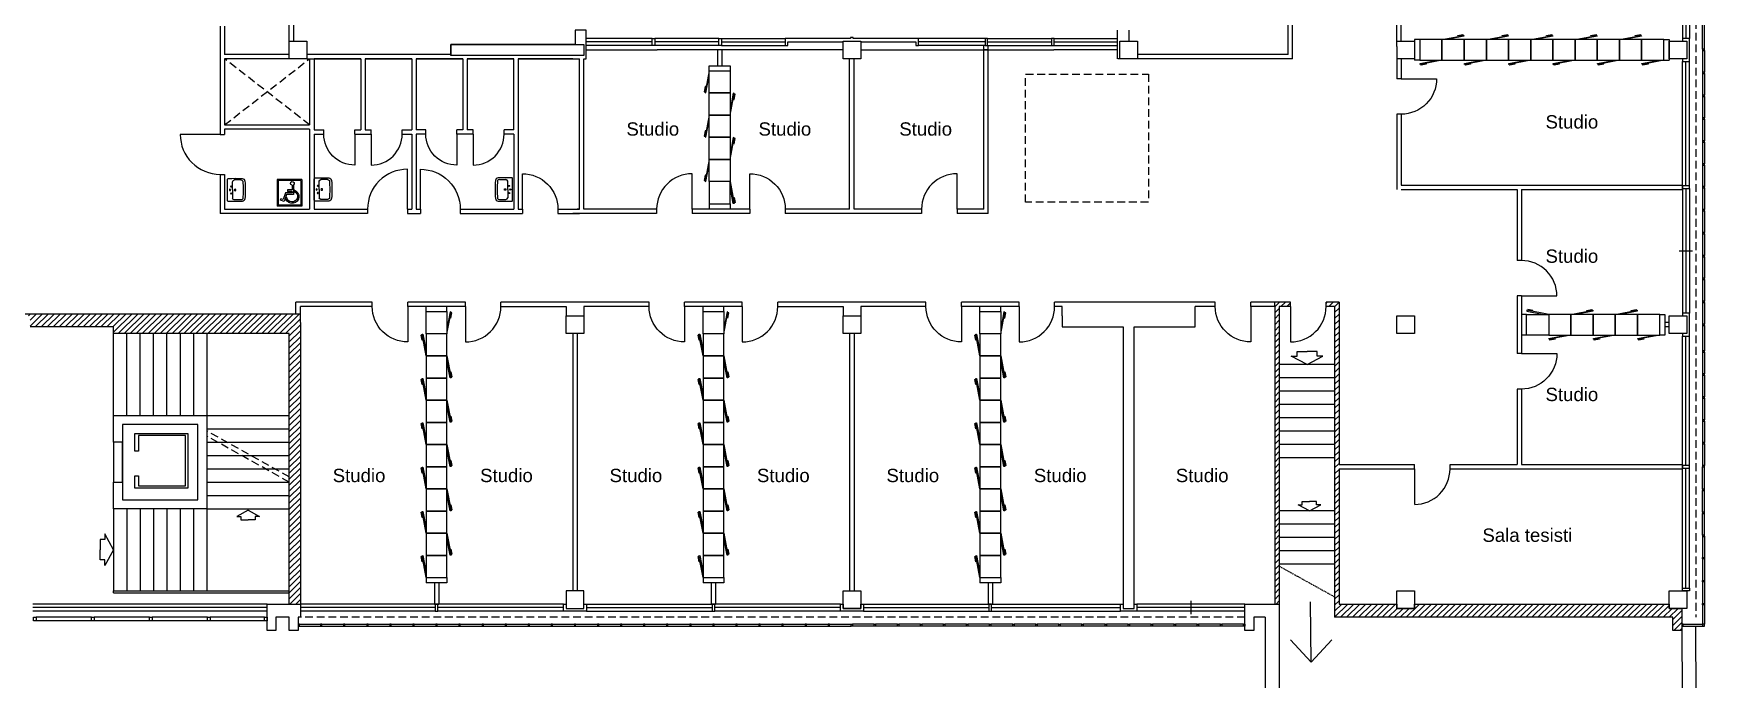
# Model space of a CAD drawing. Header units: millimetres. Extents: x 1523 to 2870, y 1212 to 1902.
# Drawn here: x 2466.7 to 2843.3, y 1501.1 to 1646.8 of the extents above; entities that cross this region are included whole.
import ezdxf

# ---------------------------------------------------------------- set-up
doc = ezdxf.new("R2010")
doc.units = ezdxf.units.MM
for name, pattern in [('CONTINUA', [0]), ('HIDDEN', [0.375, 0.25, -0.125]), ('TRATTEGGIATA2', [0.375, 0.25, -0.125])]:
    doc.linetypes.add(name, pattern=pattern)
for name, color, linetype in [('arredi', 143, 'Continuous'), ('PROIEZIONI', 4, 'CONTINUA'), ('RETINI', 8, 'Continuous'), ('SEZIONI', 7, 'Continuous'), ('TESTO', 7, 'Continuous')]:
    doc.layers.add(name, color=color, linetype=linetype)
doc.styles.add('Arial', font='Arial.ttf')
pattern_1 = [(45, (-291938.13885, 424269.952), (-0.673519209, 0.673519209), [])]

# ---------------------------------------------------------------- blocks, each defined once
blk = doc.blocks.new('MODULOPARETEATTREZZATA')
at = {"linetype": 'Continuous'}
for p, q in [((47, 0), (0, 0)), ((0, 0), (0, -50)), ((47, 0), (56.2, -49.1)), ((47, -50), (47, 0)), ((54.3, -49.5), (47, -10.8)), ((54.9, -35.7), (55.9, -35.5)), ((57.1, -47.5), (54.9, -35.7)), ((55.9, -35.5), (58.1, -47.3)), ((0, -50), (47, -50)), ((56.2, -49.1), (54.3, -49.5)), ((58.1, -47.3), (57.1, -47.5))]:
    blk.add_line(p, q, dxfattribs=at)
blk = doc.blocks.new('ED001', base_point=(1.838, 7.784))
blk.add_line((1.838, 7.784), (1.838, 8.781))
blk.add_arc((1.836, 7.784), 0.998, 89.8816, 180)
blk = doc.blocks.new('SANI202R')
for p, q in [((0.158, 0), (0.158, 0.232)), ((0.158, 0), (0.158, -0.232)), ((0.393, 0.282), (0.208, 0.282)), ((0.393, -0.282), (0.208, -0.282))]:
    blk.add_line(p, q)
blk.add_lwpolyline([(0.02, 0.305), (0.02, 0), (0.02, -0.305, 0.270322), (0.036, -0.325, 0.012971), (0.431, -0.325, 0.351801), (0.504, -0.25, 0.023121), (0.515, 0, 0.023121), (0.504, 0.25, 0.351801), (0.431, 0.325, 0.012971), (0.036, 0.325, 0.270322)], format="xyb", close=True)
for centre, radius in [((0.086, 0), 0.0175), ((0.117, 0.1), 0.015), ((0.23, 0), 0.023), ((0.117, -0.1), 0.015)]:
    blk.add_circle(centre, radius)
for centre, radius, start, end in [((0.208, 0.232), 0.05, 90, 180), ((0.398, 0.233), 0.0491, 20.305, 95.8759), ((-2.256, 0.008), 2.711, 359.8359, 5.134), ((-2.256, -0.008), 2.711, 354.866, 0.1641), ((0.208, -0.232), 0.05, 180, 270), ((0.398, -0.233), 0.0491, 264.1241, 339.695)]:
    blk.add_arc(centre, radius, start, end)
blk = doc.blocks.new('HANDICAP')
for p, q in [((0, 13), (1, 13)), ((0, 13), (0, 11.917)), ((0.042, 12.958), (0.958, 12.958)), ((0.042, 12.958), (0.042, 11.958)), ((0.958, 12.958), (0.958, 11.958)), ((1, 13), (1, 11.917)), ((0.308, 12.571), (0.308, 12.513)), ((0.342, 12.778), (0.342, 12.392)), ((0.342, 12.392), (0.617, 12.392)), ((0.4, 12.764), (0.4, 12.571)), ((0.4, 12.571), (0.587, 12.571)), ((0.4, 12.513), (0.4, 12.45)), ((0.4, 12.513), (0.587, 12.513)), ((0.4, 12.45), (0.658, 12.45)), ((0.587, 12.571), (0.587, 12.513)), ((0.617, 12.392), (0.717, 12.108)), ((0.618, 12.288), (0.649, 12.199)), ((0.658, 12.45), (0.752, 12.185)), ((0.717, 12.108), (0.867, 12.167)), ((0.752, 12.185), (0.846, 12.221)), ((0.867, 12.167), (0.846, 12.221)), ((0, 11.917), (1, 11.917)), ((0.042, 11.958), (0.958, 11.958))]:
    blk.add_line(p, q)
for centre, radius, start, end in [((0.387, 12.837), 0.075, 280.10763, 232.96663), ((0.398, 12.311), 0.275, 109.08833, 335.8906), ((0.398, 12.311), 0.221, 114.03152, 353.9362)]:
    blk.add_arc(centre, radius, start, end)

msp = doc.modelspace()

# ---------------------------------------------------------------- hatches: boundary and pattern name
at = {"layer": 'RETINI', "true_color": 0x9e004f}
h = msp.add_hatch(dxfattribs=at)
h.set_pattern_fill('ANSI31', color=234, scale=0.3)
h.set_pattern_definition(pattern_1)
h.paths.add_polyline_path([(2749.98, 1586.21), (2746.42, 1586.21), (2746.42, 1585.21), (2746.42, 1518.11), (2747.42, 1518.11), (2747.42, 1585.21), (2749.98, 1585.21)])
h.paths.add_polyline_path([(2760.92, 1586.21), (2757.98, 1586.21), (2757.98, 1585.21), (2759.92, 1585.21), (2759.92, 1515.11), (2836.17, 1515.11), (2836.17, 1512.11), (2838.17, 1512.11), (2838.17, 1517.11), (2835.29, 1517.11), (2835.29, 1518.11), (2777.92, 1518.11), (2777.92, 1517.11), (2773.92, 1517.11), (2773.92, 1518.11), (2760.92, 1518.11), (2760.92, 1548.58), (2761, 1548.57), (2761, 1549.57), (2760.92, 1549.58)])
h = msp.add_hatch(dxfattribs=at)
h.set_pattern_fill('ANSI31', color=234, scale=0.3)
h.set_pattern_definition(pattern_1)
h.paths.add_polyline_path([(2526.82, 1581.61), (2526.82, 1583.61), (2525.82, 1583.61), (2453.32, 1583.61), (2453.32, 1580.61), (2453.92, 1580.61), (2453.92, 1571.11), (2461.92, 1571.11), (2461.92, 1580.61), (2461.92, 1583.11), (2465.92, 1583.11), (2465.92, 1580.61), (2484.74, 1580.61), (2484.74, 1579.11), (2524.32, 1579.11), (2524.32, 1518.11), (2526.82, 1518.11)])
h.paths.add_polyline_path([(2460.92, 1580.61), (2460.92, 1572.11), (2454.92, 1572.11), (2454.92, 1580.61)], flags=16)
h.paths.add_polyline_path([(2434.72, 1580.61), (2435.32, 1580.61), (2435.32, 1583.61), (2433.22, 1583.61), (2432.22, 1583.61), (2432.22, 1549.11), (2440.29, 1549.11), (2440.29, 1518.11), (2441.29, 1518.11), (2441.29, 1550.11), (2433.22, 1550.11), (2433.22, 1571.11), (2434.72, 1571.11)])

# ---------------------------------------------------------------- linework, layer by layer
at = {"layer": 'arredi'}
for p, q in [((2779.11, 1645.47), (2777.92, 1645.47)), ((2834.11, 1645.47), (2835.29, 1645.47)), ((2779.11, 1640.77), (2777.92, 1640.77)), ((2834.11, 1640.77), (2835.29, 1640.77)), ((2555.17, 1584.07), (2555.17, 1585.21)), ((2559.87, 1584.07), (2559.87, 1585.21)), ((2617.57, 1584.07), (2617.57, 1585.21)), ((2622.27, 1584.07), (2622.27, 1585.21)), ((2679.97, 1584.07), (2679.97, 1585.21)), ((2684.67, 1584.07), (2684.67, 1585.21)), ((2555.17, 1524.07), (2555.17, 1522.92)), ((2559.87, 1522.92), (2555.17, 1522.92)), ((2559.87, 1524.07), (2559.87, 1522.92)), ((2617.57, 1524.07), (2617.57, 1522.92)), ((2622.27, 1522.92), (2617.57, 1522.92)), ((2622.27, 1524.07), (2622.27, 1522.92)), ((2679.97, 1524.07), (2679.97, 1522.92)), ((2684.67, 1522.92), (2679.97, 1522.92)), ((2684.67, 1524.07), (2684.67, 1522.92))]:
    msp.add_line(p, q, dxfattribs=at)
at = {"layer": 'PROIEZIONI', "color": 143, "linetype": 'HIDDEN', "ltscale": 7}
for p, q in [((2841.29, 1828.1), (2841.29, 1515.11)), ((2509.74, 1626.21), (2528.92, 1641.12)), ((2528.92, 1626.21), (2509.74, 1641.12)), ((2524.32, 1546.77), (2505.74, 1557.16)), ((2524.32, 1545.61), (2505.74, 1556)), ((2739.67, 1515.11), (2526.82, 1515.11))]:
    msp.add_line(p, q, dxfattribs=at)
at = {"layer": 'PROIEZIONI', "ltscale": 0.5}
for p, q in [((2838.29, 1674.87), (2838.29, 1645.72)), ((2839.09, 1674.87), (2839.09, 1645.72)), ((2839.89, 1674.87), (2839.89, 1645.72)), ((2842.82, 1643.27), (2842.82, 1649.18)), ((2843.26, 1643.27), (2843.26, 1649.18)), ((2842.82, 1642.97), (2842.82, 1638.1)), ((2843.26, 1642.97), (2843.26, 1638.1)), ((2618.97, 1638.4), (2618.97, 1639.55)), ((2618.97, 1639.55), (2623.67, 1639.55)), ((2623.67, 1639.55), (2623.67, 1638.4)), ((2838.29, 1612.42), (2838.29, 1640.52)), ((2839.09, 1612.42), (2839.09, 1640.52)), ((2839.89, 1612.42), (2839.89, 1640.52)), ((2842.82, 1637.8), (2842.82, 1632.94)), ((2843.26, 1637.8), (2843.26, 1632.94)), ((2842.82, 1632.64), (2842.82, 1627.77)), ((2843.26, 1632.64), (2843.26, 1627.77)), ((2842.82, 1627.47), (2842.82, 1622.6)), ((2843.26, 1627.47), (2843.26, 1622.6)), ((2842.82, 1622.3), (2842.82, 1617.43)), ((2843.26, 1622.3), (2843.26, 1617.43)), ((2842.82, 1617.13), (2842.82, 1612.27)), ((2843.26, 1617.13), (2843.26, 1612.27)), ((2842.82, 1611.97), (2842.82, 1607.1)), ((2843.26, 1611.97), (2843.26, 1607.1)), ((2838.29, 1611.82), (2838.29, 1583.71)), ((2839.09, 1611.82), (2839.09, 1583.71)), ((2839.89, 1611.82), (2839.89, 1583.71)), ((2842.82, 1606.8), (2842.82, 1601.93)), ((2843.26, 1606.8), (2843.26, 1601.93)), ((2842.82, 1601.63), (2842.82, 1596.77)), ((2843.26, 1601.63), (2843.26, 1596.77)), ((2837.59, 1597.77), (2840.59, 1597.77)), ((2842.82, 1596.47), (2842.82, 1591.6)), ((2843.26, 1596.47), (2843.26, 1591.6)), ((2842.82, 1591.3), (2842.82, 1586.43)), ((2843.26, 1591.3), (2843.26, 1586.43)), ((2842.82, 1586.13), (2842.82, 1581.26)), ((2843.26, 1586.13), (2843.26, 1581.26)), ((2833.17, 1583.46), (2834.32, 1583.46)), ((2834.32, 1583.46), (2834.32, 1578.76)), ((2484.74, 1560.61), (2484.74, 1579.11)), ((2487.74, 1560.61), (2487.74, 1579.11)), ((2490.74, 1560.61), (2490.74, 1579.11)), ((2493.74, 1560.61), (2493.74, 1579.11)), ((2496.74, 1560.61), (2496.74, 1579.11)), ((2499.74, 1579.11), (2499.74, 1560.61)), ((2502.74, 1579.11), (2502.74, 1560.61)), ((2505.74, 1579.11), (2505.74, 1560.61)), ((2834.32, 1578.76), (2833.17, 1578.76)), ((2838.29, 1549.37), (2838.29, 1578.51)), ((2839.09, 1549.37), (2839.09, 1578.51)), ((2839.89, 1549.37), (2839.89, 1578.51)), ((2842.82, 1580.96), (2842.85, 1575.2)), ((2843.26, 1580.96), (2843.29, 1575.2)), ((2751.46, 1574.06), (2751.46, 1575.08)), ((2751.46, 1575.08), (2753.72, 1575.08)), ((2755.98, 1575.08), (2753.72, 1575.08)), ((2755.98, 1574.06), (2755.98, 1575.08)), ((2842.85, 1574.9), (2842.85, 1570.04)), ((2843.29, 1574.9), (2843.29, 1570.04)), ((2759.92, 1572.11), (2747.42, 1572.11)), ((2753.72, 1572.11), (2750.15, 1574.06)), ((2750.15, 1574.06), (2751.46, 1574.06)), ((2753.72, 1572.11), (2757.29, 1574.06)), ((2757.29, 1574.06), (2755.98, 1574.06)), ((2759.92, 1569.11), (2747.42, 1569.11)), ((2842.85, 1569.74), (2842.85, 1564.87)), ((2843.29, 1569.74), (2843.29, 1564.87)), ((2759.92, 1566.11), (2747.42, 1566.11)), ((2759.92, 1563.11), (2747.42, 1563.11)), ((2842.85, 1564.57), (2842.85, 1559.7)), ((2843.29, 1564.57), (2843.29, 1559.7)), ((2505.74, 1560.61), (2524.32, 1560.61)), ((2759.92, 1560.11), (2747.42, 1560.11)), ((2842.85, 1559.4), (2842.85, 1554.54)), ((2843.29, 1559.4), (2843.29, 1554.54)), ((2505.74, 1557.61), (2524.32, 1557.61)), ((2759.92, 1557.11), (2747.42, 1557.11)), ((2484.74, 1554.61), (2484.74, 1545.61)), ((2484.74, 1554.61), (2484.74, 1545.61)), ((2484.74, 1554.61), (2484.74, 1545.61)), ((2486.74, 1554.61), (2486.74, 1545.61)), ((2486.74, 1545.61), (2486.74, 1554.61)), ((2486.74, 1545.61), (2486.74, 1554.61)), ((2505.74, 1554.61), (2524.32, 1554.61)), ((2759.92, 1554.11), (2747.42, 1554.11)), ((2842.85, 1554.24), (2842.85, 1549.37)), ((2843.29, 1554.24), (2843.29, 1549.37)), ((2505.74, 1551.61), (2524.32, 1551.61)), ((2505.74, 1548.61), (2524.32, 1548.61)), ((2759.92, 1551.11), (2747.42, 1551.11)), ((2838.29, 1521.71), (2838.29, 1548.77)), ((2839.09, 1521.71), (2839.09, 1548.77)), ((2839.89, 1521.71), (2839.89, 1548.77)), ((2842.85, 1544.02), (2842.85, 1549.07)), ((2843.29, 1544.02), (2843.29, 1549.07)), ((2505.74, 1545.61), (2524.32, 1545.61)), ((2505.74, 1542.61), (2524.32, 1542.61)), ((2754.22, 1539.11), (2751.67, 1540.51)), ((2751.67, 1540.51), (2752.61, 1540.51)), ((2752.61, 1541.23), (2754.22, 1541.23)), ((2752.61, 1540.51), (2752.61, 1541.23)), ((2755.84, 1541.23), (2754.22, 1541.23)), ((2754.22, 1539.11), (2756.77, 1540.51)), ((2755.84, 1540.51), (2755.84, 1541.23)), ((2756.77, 1540.51), (2755.84, 1540.51)), ((2842.85, 1538.82), (2842.85, 1543.72)), ((2843.29, 1538.82), (2843.29, 1543.72)), ((2484.74, 1539.61), (2484.74, 1521.11)), ((2487.74, 1539.61), (2487.74, 1521.11)), ((2490.74, 1539.61), (2490.74, 1521.11)), ((2493.74, 1539.61), (2493.74, 1521.11)), ((2496.74, 1539.61), (2496.74, 1521.11)), ((2499.74, 1539.61), (2499.74, 1521.11)), ((2502.74, 1539.61), (2502.74, 1521.11)), ((2505.74, 1539.61), (2505.74, 1521.11)), ((2505.74, 1539.61), (2524.32, 1539.61)), ((2515.03, 1539.26), (2512.48, 1537.87)), ((2512.48, 1537.87), (2513.42, 1537.87)), ((2513.42, 1537.87), (2513.42, 1537.14)), ((2513.42, 1537.14), (2515.03, 1537.14)), ((2515.03, 1539.26), (2517.58, 1537.87)), ((2516.65, 1537.14), (2515.03, 1537.14)), ((2516.65, 1537.87), (2516.65, 1537.14)), ((2517.58, 1537.87), (2516.65, 1537.87)), ((2759.92, 1539.11), (2747.42, 1539.11)), ((2842.85, 1533.62), (2842.85, 1538.52)), ((2843.29, 1533.62), (2843.29, 1538.52)), ((2482.74, 1533.94), (2482.74, 1532.63)), ((2484.68, 1530.37), (2482.74, 1533.94)), ((2759.92, 1536.11), (2747.42, 1536.11)), ((2759.92, 1533.11), (2747.42, 1533.11)), ((2842.85, 1533.43), (2842.85, 1528.56)), ((2843.29, 1533.43), (2843.29, 1528.56)), ((2482.74, 1532.63), (2481.72, 1532.63)), ((2481.72, 1532.63), (2481.72, 1530.37)), ((2481.72, 1528.1), (2481.72, 1530.37)), ((2484.68, 1530.37), (2482.74, 1526.8)), ((2759.92, 1530.11), (2747.42, 1530.11)), ((2482.74, 1528.1), (2481.72, 1528.1)), ((2482.74, 1526.8), (2482.74, 1528.1)), ((2759.92, 1527.11), (2747.42, 1527.11)), ((2842.85, 1528.33), (2842.85, 1523.43)), ((2843.29, 1528.33), (2843.29, 1523.43)), ((2842.85, 1523.13), (2842.85, 1518.23)), ((2843.29, 1523.13), (2843.29, 1518.23)), ((2519.32, 1518.11), (2466.52, 1518.11)), ((2557.22, 1518.11), (2526.82, 1518.11)), ((2586.12, 1518.11), (2557.82, 1518.11)), ((2591.32, 1518.11), (2619.62, 1518.11)), ((2648.52, 1518.11), (2620.22, 1518.11)), ((2653.72, 1518.11), (2682.02, 1518.11)), ((2682.62, 1518.11), (2711.67, 1518.11)), ((2739.67, 1518.11), (2715.37, 1518.11)), ((2727.52, 1518.81), (2727.52, 1515.81)), ((2842.85, 1517.93), (2842.85, 1513.55)), ((2843.29, 1517.93), (2843.29, 1513.55)), ((2519.32, 1517.31), (2466.52, 1517.31)), ((2519.32, 1516.51), (2466.52, 1516.51)), ((2479.76, 1515.11), (2467.27, 1515.11)), ((2479.76, 1514.31), (2467.27, 1514.31)), ((2492.84, 1515.11), (2480.36, 1515.11)), ((2492.84, 1514.31), (2480.36, 1514.31)), ((2505.93, 1515.11), (2493.44, 1515.11)), ((2505.93, 1514.31), (2493.44, 1514.31)), ((2518.72, 1515.11), (2506.53, 1515.11)), ((2518.72, 1514.31), (2506.53, 1514.31)), ((2557.22, 1517.31), (2526.82, 1517.31)), ((2557.22, 1516.51), (2526.82, 1516.51)), ((2586.12, 1517.31), (2557.82, 1517.31)), ((2586.12, 1516.51), (2557.82, 1516.51)), ((2591.32, 1517.31), (2619.62, 1517.31)), ((2591.32, 1516.51), (2619.62, 1516.51)), ((2648.52, 1517.31), (2620.22, 1517.31)), ((2648.52, 1516.51), (2620.22, 1516.51)), ((2653.72, 1517.31), (2682.02, 1517.31)), ((2653.72, 1516.51), (2682.02, 1516.51)), ((2682.62, 1517.31), (2711.67, 1517.31)), ((2682.62, 1516.51), (2711.67, 1516.51)), ((2739.67, 1517.31), (2715.37, 1517.31)), ((2739.67, 1516.51), (2715.37, 1516.51)), ((2526.62, 1513.55), (2531.37, 1513.55)), ((2526.62, 1513.11), (2531.37, 1513.11)), ((2531.67, 1513.55), (2536.57, 1513.55)), ((2531.67, 1513.11), (2536.57, 1513.11)), ((2536.87, 1513.55), (2541.77, 1513.55)), ((2536.87, 1513.11), (2541.77, 1513.11)), ((2542.07, 1513.55), (2546.97, 1513.55)), ((2542.07, 1513.11), (2546.97, 1513.11)), ((2547.27, 1513.55), (2552.17, 1513.55)), ((2547.27, 1513.11), (2552.17, 1513.11)), ((2552.47, 1513.55), (2557.37, 1513.55)), ((2552.47, 1513.11), (2557.37, 1513.11)), ((2557.67, 1513.55), (2562.57, 1513.55)), ((2557.67, 1513.11), (2562.57, 1513.11)), ((2562.87, 1513.55), (2567.77, 1513.55)), ((2562.87, 1513.11), (2567.77, 1513.11)), ((2568.07, 1513.55), (2572.97, 1513.55)), ((2568.07, 1513.11), (2572.97, 1513.11)), ((2573.27, 1513.55), (2578.17, 1513.55)), ((2573.27, 1513.11), (2578.17, 1513.11)), ((2578.47, 1513.55), (2583.37, 1513.55)), ((2578.47, 1513.11), (2583.37, 1513.11)), ((2583.67, 1513.55), (2588.57, 1513.55)), ((2583.67, 1513.11), (2588.57, 1513.11)), ((2588.87, 1513.55), (2593.77, 1513.55)), ((2588.87, 1513.11), (2593.77, 1513.11)), ((2594.07, 1513.55), (2598.97, 1513.55)), ((2594.07, 1513.11), (2598.97, 1513.11)), ((2599.27, 1513.55), (2604.17, 1513.55)), ((2599.27, 1513.11), (2604.17, 1513.11)), ((2604.47, 1513.55), (2609.37, 1513.55)), ((2604.47, 1513.11), (2609.37, 1513.11)), ((2609.67, 1513.55), (2614.57, 1513.55)), ((2609.67, 1513.11), (2614.57, 1513.11)), ((2614.87, 1513.55), (2619.77, 1513.55)), ((2614.87, 1513.11), (2619.77, 1513.11)), ((2620.07, 1513.55), (2624.97, 1513.55)), ((2620.07, 1513.11), (2624.97, 1513.11)), ((2625.27, 1513.55), (2630.17, 1513.55)), ((2625.27, 1513.11), (2630.17, 1513.11)), ((2630.47, 1513.55), (2635.37, 1513.55)), ((2630.47, 1513.11), (2635.37, 1513.11)), ((2635.67, 1513.55), (2640.57, 1513.55)), ((2635.67, 1513.11), (2640.57, 1513.11)), ((2640.87, 1513.55), (2645.77, 1513.55)), ((2640.87, 1513.11), (2645.77, 1513.11)), ((2646.07, 1513.55), (2650.97, 1513.55)), ((2646.07, 1513.11), (2650.97, 1513.11)), ((2656.17, 1513.55), (2651.27, 1513.55)), ((2656.17, 1513.11), (2651.27, 1513.11)), ((2661.37, 1513.55), (2656.47, 1513.55)), ((2661.37, 1513.11), (2656.47, 1513.11)), ((2666.57, 1513.55), (2661.67, 1513.55)), ((2666.57, 1513.11), (2661.67, 1513.11)), ((2671.77, 1513.55), (2666.87, 1513.55)), ((2671.77, 1513.11), (2666.87, 1513.11)), ((2676.97, 1513.55), (2672.07, 1513.55)), ((2676.97, 1513.11), (2672.07, 1513.11)), ((2682.17, 1513.55), (2677.27, 1513.55)), ((2682.17, 1513.11), (2677.27, 1513.11)), ((2687.37, 1513.55), (2682.47, 1513.55)), ((2687.37, 1513.11), (2682.47, 1513.11)), ((2692.57, 1513.55), (2687.67, 1513.55)), ((2692.57, 1513.11), (2687.67, 1513.11)), ((2697.77, 1513.55), (2692.87, 1513.55)), ((2697.77, 1513.11), (2692.87, 1513.11)), ((2702.97, 1513.55), (2698.07, 1513.55)), ((2702.97, 1513.11), (2698.07, 1513.11)), ((2708.17, 1513.55), (2703.27, 1513.55)), ((2708.17, 1513.11), (2703.27, 1513.11)), ((2713.37, 1513.55), (2708.47, 1513.55)), ((2713.37, 1513.11), (2708.47, 1513.11)), ((2718.57, 1513.55), (2713.67, 1513.55)), ((2718.57, 1513.11), (2713.67, 1513.11)), ((2723.77, 1513.55), (2718.87, 1513.55)), ((2723.77, 1513.11), (2718.87, 1513.11)), ((2728.97, 1513.55), (2724.07, 1513.55)), ((2728.97, 1513.11), (2724.07, 1513.11)), ((2734.17, 1513.55), (2729.27, 1513.55)), ((2734.17, 1513.11), (2729.27, 1513.11)), ((2739.37, 1513.55), (2734.47, 1513.55)), ((2739.37, 1513.11), (2734.47, 1513.11)), ((2838.47, 1513.55), (2842.85, 1513.55)), ((2838.47, 1513.55), (2842.85, 1513.55)), ((2838.47, 1513.11), (2842.85, 1513.11)), ((2838.47, 1513.11), (2842.85, 1513.11))]:
    msp.add_line(p, q, dxfattribs=at)
at = {"layer": 'PROIEZIONI'}
for p, q in [((2606.13, 1645.72), (2591.22, 1645.72)), ((2606.13, 1644.92), (2591.22, 1644.92)), ((2606.13, 1644.12), (2591.22, 1644.12)), ((2591.22, 1643.12), (2607.23, 1643.12)), ((2621.13, 1645.72), (2606.73, 1645.72)), ((2621.13, 1644.92), (2606.73, 1644.92)), ((2621.13, 1644.12), (2606.73, 1644.12)), ((2649.12, 1643.12), (2607.23, 1643.12)), ((2621.73, 1645.72), (2636.12, 1645.72)), ((2621.73, 1644.92), (2636.12, 1644.92)), ((2621.73, 1644.12), (2636.12, 1644.12)), ((2653.12, 1643.12), (2696.62, 1643.12)), ((2681.12, 1645.72), (2666.12, 1645.72)), ((2681.12, 1644.92), (2666.12, 1644.92)), ((2681.12, 1644.12), (2666.12, 1644.12)), ((2681.72, 1645.72), (2696.12, 1645.72)), ((2681.72, 1644.92), (2696.12, 1644.92)), ((2681.72, 1644.12), (2696.12, 1644.12)), ((2710.92, 1643.12), (2696.62, 1643.12)), ((2696.72, 1645.72), (2710.92, 1645.72)), ((2696.72, 1644.92), (2710.92, 1644.92)), ((2696.72, 1644.12), (2710.92, 1644.12)), ((2777.92, 1645.47), (2777.92, 1640.77)), ((2835.29, 1645.47), (2835.29, 1640.77)), ((2618.97, 1608.4), (2618.97, 1607.21)), ((2623.67, 1608.4), (2623.67, 1607.21)), ((2803.17, 1583.46), (2802.02, 1583.46)), ((2803.17, 1578.76), (2802.02, 1578.76))]:
    msp.add_line(p, q, dxfattribs=at)
at = {"layer": 'PROIEZIONI', "linetype": 'TRATTEGGIATA2', "ltscale": 0.5}
msp.add_line((2747.42, 1526.65), (2759.92, 1519.72), dxfattribs=at)
at = {"layer": 'PROIEZIONI', "color": 143, "linetype": 'HIDDEN', "ltscale": 7}
msp.add_lwpolyline([(2690.27, 1637.65), (2717.94, 1637.65), (2717.94, 1608.77), (2690.27, 1608.77)], close=True, dxfattribs=at)
at = {"layer": 'PROIEZIONI', "ltscale": 0.5}
msp.add_lwpolyline([(2490.34, 1552.61), (2489.54, 1552.61), (2489.54, 1556.61), (2501.45, 1556.61), (2501.45, 1544.24), (2489.54, 1544.24), (2489.54, 1547.01), (2490.34, 1547.01), (2490.34, 1544.74), (2500.95, 1544.74), (2500.95, 1556.11), (2490.34, 1556.11)], close=True, dxfattribs=at)
at = {"layer": 'RETINI', "color": 234, "true_color": 0x9e004f}
for p, q in [((2746.42, 1585.21), (2746.42, 1586.21)), ((2525.82, 1583.61), (2526.82, 1583.61)), ((2746.42, 1518.11), (2747.42, 1518.11))]:
    msp.add_line(p, q, dxfattribs=at)
at = {"layer": 'RETINI'}
msp.add_line((2524.32, 1518.11), (2526.82, 1518.11), dxfattribs=at)
at = {"layer": 'SEZIONI', "ltscale": 0.5}
for p, q in [((2525.32, 1645.12), (2525.32, 1660.67)), ((2749.44, 1642.12), (2749.44, 1660.67)), ((2750.44, 1641.12), (2750.44, 1660.67)), ((2524.32, 1642.37), (2524.32, 1656.12)), ((2773.92, 1643.87), (2773.92, 1649.62)), ((2774.92, 1645.12), (2774.92, 1649.62)), ((2508.74, 1648.44), (2508.74, 1624.05)), ((2509.74, 1648.44), (2509.74, 1642.12)), ((2710.92, 1647.61), (2710.92, 1641.12)), ((2713.52, 1647.61), (2713.52, 1645.12)), ((2524.32, 1642.12), (2509.74, 1642.12)), ((2620.82, 1643.16), (2620.82, 1639.55)), ((2622.12, 1643.12), (2621.12, 1643.12)), ((2621.82, 1643.16), (2621.82, 1639.55)), ((2680.82, 1607.21), (2680.82, 1644.12)), ((2681.82, 1643.12), (2680.82, 1643.12)), ((2681.82, 1606.21), (2681.82, 1644.12)), ((2713.52, 1645.12), (2715.52, 1645.12)), ((2749.44, 1642.12), (2715.52, 1642.12)), ((2773.92, 1643.87), (2773.92, 1636.62)), ((2524.32, 1641.12), (2509.74, 1641.12)), ((2509.74, 1641.12), (2509.74, 1626.21)), ((2528.92, 1641.12), (2528.92, 1626.21)), ((2529.92, 1641.12), (2529.92, 1625.12)), ((2540.42, 1641.12), (2529.92, 1641.12)), ((2540.42, 1641.12), (2540.42, 1625.12)), ((2551.92, 1641.12), (2541.42, 1641.12)), ((2541.42, 1641.12), (2541.42, 1625.12)), ((2551.92, 1641.12), (2551.92, 1625.12)), ((2563.42, 1641.12), (2552.92, 1641.12)), ((2552.92, 1641.12), (2552.92, 1625.12)), ((2563.42, 1641.12), (2563.42, 1625.12)), ((2574.92, 1641.12), (2564.42, 1641.12)), ((2564.42, 1641.12), (2564.42, 1625.12)), ((2574.32, 1641.12), (2574.92, 1641.12)), ((2574.92, 1625.12), (2574.92, 1641.12)), ((2575.92, 1641.12), (2575.92, 1607.21)), ((2588.22, 1641.12), (2575.92, 1641.12)), ((2589.72, 1607.21), (2589.72, 1641.12)), ((2590.72, 1607.21), (2590.72, 1641.12)), ((2650.62, 1607.21), (2650.62, 1641.12)), ((2651.62, 1607.21), (2651.62, 1641.12)), ((2750.44, 1641.12), (2711.02, 1641.12)), ((2774.92, 1641.12), (2774.92, 1636.62)), ((2774.92, 1636.62), (2773.92, 1636.62)), ((2773.92, 1628.62), (2773.92, 1611.62)), ((2774.92, 1628.62), (2773.92, 1628.62)), ((2774.92, 1628.62), (2774.92, 1612.62)), ((2508.74, 1624.05), (2509.74, 1624.05)), ((2509.74, 1626.21), (2528.92, 1626.21)), ((2528.92, 1625.21), (2509.74, 1625.21)), ((2509.74, 1625.21), (2509.74, 1624.05)), ((2528.92, 1625.21), (2528.92, 1607.21)), ((2529.92, 1625.12), (2532.1, 1625.12)), ((2529.92, 1624.12), (2529.92, 1607.21)), ((2529.92, 1624.12), (2532.1, 1624.12)), ((2532.1, 1624.12), (2532.1, 1625.12)), ((2539.1, 1624.12), (2539.1, 1625.12)), ((2539.1, 1625.12), (2540.42, 1625.12)), ((2539.1, 1624.12), (2542.77, 1624.12)), ((2541.42, 1625.12), (2542.77, 1625.12)), ((2542.77, 1624.12), (2542.77, 1625.12)), ((2549.77, 1625.12), (2551.92, 1625.12)), ((2549.77, 1624.12), (2549.77, 1625.12)), ((2549.77, 1624.12), (2551.92, 1624.12)), ((2551.92, 1624.12), (2551.92, 1607.21)), ((2555.08, 1625.12), (2552.92, 1625.12)), ((2552.92, 1624.12), (2552.92, 1607.21)), ((2555.08, 1624.12), (2552.92, 1624.12)), ((2555.08, 1624.12), (2555.08, 1625.12)), ((2563.42, 1625.12), (2562.08, 1625.12)), ((2562.08, 1624.12), (2562.08, 1625.12)), ((2565.75, 1624.12), (2562.08, 1624.12)), ((2565.75, 1625.12), (2564.42, 1625.12)), ((2565.75, 1624.12), (2565.75, 1625.12)), ((2572.75, 1624.12), (2572.75, 1625.12)), ((2574.92, 1625.12), (2572.75, 1625.12)), ((2574.92, 1624.12), (2572.75, 1624.12)), ((2574.92, 1624.12), (2574.92, 1607.21)), ((2508.74, 1615.05), (2508.74, 1606.21)), ((2508.74, 1615.05), (2509.74, 1615.05)), ((2508.74, 1615.05), (2508.74, 1615.05)), ((2509.74, 1615.05), (2509.74, 1607.21)), ((2774.92, 1612.62), (2838.29, 1612.62)), ((2838.29, 1611.62), (2838.29, 1612.62)), ((2774.92, 1611.62), (2801.02, 1611.62)), ((2801.02, 1611.62), (2801.02, 1595.61)), ((2802.02, 1611.62), (2838.29, 1611.62)), ((2802.02, 1611.62), (2802.02, 1595.61)), ((2541.97, 1606.21), (2508.74, 1606.21)), ((2509.74, 1607.21), (2528.92, 1607.21)), ((2529.92, 1607.21), (2541.97, 1607.21)), ((2541.97, 1607.21), (2541.97, 1606.21)), ((2550.97, 1607.21), (2551.92, 1607.21)), ((2550.97, 1607.21), (2550.97, 1606.21)), ((2550.97, 1606.21), (2553.87, 1606.21)), ((2552.92, 1607.21), (2553.87, 1607.21)), ((2553.87, 1607.21), (2553.87, 1606.21)), ((2562.87, 1607.21), (2574.92, 1607.21)), ((2562.87, 1607.21), (2562.87, 1606.21)), ((2562.87, 1606.21), (2576.87, 1606.21)), ((2562.88, 1607.21), (2574.93, 1607.21)), ((2575.92, 1607.21), (2576.87, 1607.21)), ((2576.87, 1607.21), (2576.87, 1606.21)), ((2584.87, 1607.21), (2584.87, 1606.21)), ((2584.87, 1607.21), (2589.72, 1607.21)), ((2584.87, 1606.21), (2589.72, 1606.21)), ((2607.12, 1606.21), (2588.22, 1606.21)), ((2589.72, 1607.21), (2589.22, 1607.21)), ((2607.12, 1607.21), (2590.72, 1607.21)), ((2607.12, 1607.21), (2607.12, 1606.21)), ((2628.12, 1607.21), (2615.12, 1607.21)), ((2615.12, 1607.21), (2615.12, 1606.21)), ((2628.12, 1606.21), (2615.12, 1606.21)), ((2628.12, 1607.21), (2628.12, 1606.21)), ((2650.62, 1607.21), (2636.12, 1607.21)), ((2636.12, 1607.21), (2636.12, 1606.21)), ((2651.12, 1606.21), (2636.12, 1606.21)), ((2666.82, 1606.21), (2651.12, 1606.21)), ((2666.82, 1607.21), (2651.62, 1607.21)), ((2666.82, 1607.21), (2666.82, 1606.21)), ((2674.82, 1607.21), (2674.82, 1606.21)), ((2680.82, 1607.21), (2674.82, 1607.21)), ((2681.82, 1606.21), (2674.82, 1606.21)), ((2802.02, 1595.61), (2801.02, 1595.61)), ((2525.82, 1583.61), (2525.82, 1586.21)), ((2543.02, 1586.21), (2525.82, 1586.21)), ((2543.02, 1585.21), (2543.02, 1586.21)), ((2564.02, 1586.21), (2551.02, 1586.21)), ((2551.02, 1585.21), (2551.02, 1586.21)), ((2564.02, 1585.21), (2564.02, 1586.21)), ((2605.42, 1586.21), (2572.02, 1586.21)), ((2572.02, 1585.21), (2572.02, 1586.21)), ((2605.42, 1585.21), (2605.42, 1586.21)), ((2626.42, 1586.21), (2613.42, 1586.21)), ((2613.42, 1585.21), (2613.42, 1586.21)), ((2626.42, 1585.21), (2626.42, 1586.21)), ((2667.82, 1586.21), (2634.42, 1586.21)), ((2634.42, 1585.21), (2634.42, 1586.21)), ((2667.82, 1585.21), (2667.82, 1586.21)), ((2688.82, 1586.21), (2675.82, 1586.21)), ((2675.82, 1585.21), (2675.82, 1586.21)), ((2688.82, 1585.21), (2688.82, 1586.21)), ((2713.52, 1586.21), (2696.82, 1586.21)), ((2696.82, 1585.21), (2696.82, 1586.21)), ((2733.02, 1586.21), (2713.52, 1586.21)), ((2733.02, 1585.21), (2733.02, 1586.21)), ((2733.02, 1585.21), (2733.02, 1586.21)), ((2749.98, 1586.21), (2741.02, 1586.21)), ((2741.02, 1585.21), (2741.02, 1586.21)), ((2749.98, 1585.21), (2749.98, 1586.21)), ((2760.92, 1586.21), (2757.98, 1586.21)), ((2757.98, 1585.21), (2757.98, 1586.21)), ((2760.92, 1586.21), (2760.92, 1549.58)), ((2802.02, 1587.61), (2801.02, 1587.61)), ((2801.02, 1587.61), (2801.02, 1580.61)), ((2802.02, 1587.61), (2802.02, 1574.61)), ((2526.82, 1581.61), (2526.82, 1585.21)), ((2543.02, 1585.21), (2526.82, 1585.21)), ((2564.02, 1585.21), (2551.02, 1585.21)), ((2572.02, 1585.21), (2586.72, 1585.21)), ((2586.72, 1585.21), (2586.72, 1583.11)), ((2590.72, 1585.21), (2590.72, 1583.11)), ((2605.42, 1585.21), (2590.72, 1585.21)), ((2626.42, 1585.21), (2613.42, 1585.21)), ((2634.42, 1585.21), (2649.12, 1585.21)), ((2649.12, 1585.21), (2649.12, 1583.11)), ((2667.82, 1585.21), (2653.12, 1585.21)), ((2653.12, 1585.21), (2653.12, 1583.11)), ((2688.82, 1585.21), (2675.82, 1585.21)), ((2698.52, 1585.21), (2696.82, 1585.21)), ((2698.52, 1583.11), (2698.52, 1585.21)), ((2733.02, 1585.21), (2728.52, 1585.21)), ((2728.52, 1583.11), (2728.52, 1585.21)), ((2746.42, 1585.21), (2741.02, 1585.21)), ((2746.42, 1585.21), (2746.42, 1518.11)), ((2747.42, 1585.21), (2747.42, 1497.11)), ((2749.98, 1585.21), (2747.42, 1585.21)), ((2759.92, 1585.21), (2757.98, 1585.21)), ((2759.92, 1585.21), (2759.92, 1515.11)), ((2588.22, 1579.11), (2588.22, 1521.11)), ((2589.22, 1579.11), (2589.22, 1521.11)), ((2650.62, 1579.11), (2650.62, 1521.11)), ((2651.62, 1579.11), (2651.62, 1521.11)), ((2801.02, 1580.61), (2801.02, 1574.61)), ((2835.29, 1581.61), (2834.32, 1581.61)), ((2835.29, 1580.61), (2834.32, 1580.61)), ((2802.02, 1574.61), (2801.02, 1574.61)), ((2802.02, 1566.61), (2801.02, 1566.61)), ((2801.02, 1566.61), (2801.02, 1549.58)), ((2802.02, 1566.61), (2802.02, 1549.58)), ((2760.92, 1549.58), (2777.92, 1549.58)), ((2760.92, 1548.58), (2760.92, 1518.11)), ((2760.92, 1548.58), (2777.92, 1548.58)), ((2777.92, 1548.58), (2777.92, 1549.58)), ((2785.92, 1548.58), (2785.92, 1549.58)), ((2785.92, 1549.58), (2801.02, 1549.58)), ((2785.92, 1548.58), (2838.29, 1548.58)), ((2802.02, 1549.58), (2838.29, 1549.58)), ((2838.29, 1548.58), (2838.29, 1549.58)), ((2557.02, 1522.92), (2557.02, 1518.11)), ((2558.02, 1522.92), (2558.02, 1518.11)), ((2619.42, 1522.92), (2619.42, 1518.11)), ((2620.42, 1522.92), (2620.42, 1518.11)), ((2681.82, 1522.92), (2681.82, 1518.11)), ((2682.82, 1522.92), (2682.82, 1518.11)), ((2484.74, 1521.11), (2524.32, 1521.11)), ((2484.74, 1520.61), (2484.74, 1521.11)), ((2484.74, 1520.61), (2524.32, 1520.61)), ((2557.02, 1518.11), (2558.02, 1518.11)), ((2619.42, 1518.11), (2620.42, 1518.11)), ((2681.82, 1518.11), (2682.82, 1518.11)), ((2739.67, 1518.11), (2746.42, 1518.11)), ((2739.67, 1512.11), (2739.67, 1518.11)), ((2760.92, 1518.11), (2773.92, 1518.11)), ((2773.92, 1521.11), (2773.92, 1521.11)), ((2773.92, 1521.11), (2777.92, 1521.11)), ((2773.92, 1518.11), (2773.92, 1517.11)), ((2777.92, 1521.11), (2777.92, 1521.11)), ((2777.92, 1518.11), (2835.29, 1518.11)), ((2777.92, 1517.11), (2777.92, 1518.11)), ((2835.29, 1518.11), (2835.29, 1517.11)), ((2835.29, 1518.11), (2835.29, 1517.11)), ((2744.29, 1515.11), (2741.67, 1515.11)), ((2741.67, 1515.11), (2741.67, 1512.11)), ((2744.29, 1515.11), (2744.29, 1497.11)), ((2836.17, 1515.11), (2759.92, 1515.11)), ((2773.92, 1517.11), (2777.92, 1517.11)), ((2835.29, 1517.11), (2838.17, 1517.11)), ((2836.17, 1512.11), (2836.17, 1515.11)), ((2838.17, 1517.11), (2838.17, 1512.11)), ((2741.67, 1512.11), (2739.67, 1512.11)), ((2838.17, 1512.11), (2836.17, 1512.11)), ((2838.28, 1497.11), (2838.27, 1513.11)), ((2841.27, 1513.11), (2841.28, 1497.08))]:
    msp.add_line(p, q, dxfattribs=at)
at = {"layer": 'SEZIONI'}
msp.add_line((2754.61, 1505), (2754.44, 1518.62), dxfattribs=at)
at = {"layer": 'SEZIONI', "ltscale": 0.5}
for points in [[(2590.72, 1641.12), (2591.22, 1641.12), (2591.22, 1647.61), (2588.72, 1647.61), (2588.72, 1644.37), (2560.72, 1644.37), (2560.72, 1642.12), (2528.32, 1642.12)], [(2773.92, 1645.12), (2777.92, 1645.12), (2777.92, 1641.12), (2773.92, 1641.12)], [(2528.32, 1641.12), (2540.42, 1641.12)], [(2541.42, 1641.12), (2551.92, 1641.12)], [(2552.92, 1641.12), (2563.42, 1641.12)], [(2564.42, 1641.12), (2574.92, 1641.12)], [(2575.92, 1641.12), (2589.72, 1641.12)], [(2453.92, 1580.61), (2453.32, 1580.61), (2453.32, 1583.61), (2525.82, 1583.61)], [(2698.52, 1583.11), (2698.52, 1580.61), (2712.27, 1580.61), (2712.27, 1517.11), (2714.77, 1517.11), (2714.77, 1580.61), (2728.52, 1580.61), (2728.52, 1583.11)], [(2484.74, 1580.61), (2465.92, 1580.61)], [(2524.32, 1518.11), (2524.32, 1579.11), (2484.74, 1579.11), (2484.74, 1580.61)], [(2526.82, 1581.61), (2526.82, 1517.11)], [(2486.74, 1554.61), (2484.74, 1554.61), (2484.74, 1560.61), (2505.74, 1560.61), (2505.74, 1539.61), (2484.74, 1539.61), (2484.74, 1545.61), (2486.74, 1545.61)], [(2486.74, 1545.61), (2486.74, 1541.61), (2503.74, 1541.61), (2503.74, 1558.61), (2486.74, 1558.61), (2486.74, 1554.61)], [(2526.82, 1517.11), (2526.82, 1517.11), (2526.82, 1515.11), (2526.32, 1515.11), (2526.32, 1512.11), (2524.32, 1512.11), (2524.32, 1515.11), (2521.32, 1515.11), (2521.32, 1512.11), (2519.32, 1512.11), (2519.32, 1518.11), (2524.32, 1518.11)]]:
    msp.add_lwpolyline(points, dxfattribs=at)
for points in [[(2666.12, 1644.12), (2666.12, 1645.72), (2651.42, 1645.72), (2651.42, 1645.92), (2650.82, 1645.92), (2650.82, 1645.72), (2636.12, 1645.72), (2636.12, 1644.12), (2636.72, 1644.12), (2636.72, 1644.92), (2649.12, 1644.92), (2649.12, 1645.12), (2653.12, 1645.12), (2653.12, 1644.92), (2665.52, 1644.92), (2665.52, 1644.12)], [(2524.32, 1641.12), (2524.32, 1645.12), (2528.32, 1645.12), (2528.32, 1641.12)], [(2560.72, 1641.87), (2560.72, 1644.37), (2590.72, 1644.37), (2590.72, 1641.87)], [(2606.13, 1644.12), (2606.13, 1645.72), (2606.73, 1645.72), (2606.73, 1644.12)], [(2621.13, 1644.12), (2621.13, 1645.72), (2621.73, 1645.72), (2621.73, 1644.12)], [(2649.12, 1641.12), (2649.12, 1645.12), (2653.12, 1645.12), (2653.12, 1641.12)], [(2681.72, 1644.12), (2681.72, 1645.72), (2681.12, 1645.72), (2681.12, 1644.12)], [(2696.72, 1644.12), (2696.72, 1645.72), (2696.12, 1645.72), (2696.12, 1644.12)], [(2711.52, 1641.12), (2711.52, 1645.12), (2715.52, 1645.12), (2715.52, 1641.12)], [(2835.29, 1641.12), (2835.29, 1645.12), (2839.29, 1645.12), (2839.29, 1641.12)], [(2838.29, 1641.12), (2838.29, 1640.52), (2839.89, 1640.52), (2839.89, 1645.72), (2838.29, 1645.72), (2838.29, 1645.12), (2839.29, 1645.12), (2839.29, 1641.12)], [(2842.82, 1642.97), (2843.26, 1642.97), (2843.26, 1643.27), (2842.82, 1643.27)], [(2842.82, 1637.8), (2843.26, 1637.8), (2843.26, 1638.1), (2842.82, 1638.1)], [(2842.82, 1632.64), (2843.26, 1632.64), (2843.26, 1632.94), (2842.82, 1632.94)], [(2842.82, 1627.47), (2843.26, 1627.47), (2843.26, 1627.77), (2842.82, 1627.77)], [(2842.82, 1622.3), (2843.26, 1622.3), (2843.26, 1622.6), (2842.82, 1622.6)], [(2842.82, 1617.13), (2843.26, 1617.13), (2843.26, 1617.43), (2842.82, 1617.43)], [(2838.29, 1611.82), (2839.89, 1611.82), (2839.89, 1612.42), (2838.29, 1612.42)], [(2842.82, 1611.97), (2843.26, 1611.97), (2843.26, 1612.27), (2842.82, 1612.27)], [(2842.82, 1606.8), (2843.26, 1606.8), (2843.26, 1607.1), (2842.82, 1607.1)], [(2842.82, 1601.63), (2843.26, 1601.63), (2843.26, 1601.93), (2842.82, 1601.93)], [(2842.82, 1596.47), (2843.26, 1596.47), (2843.26, 1596.77), (2842.82, 1596.77)], [(2842.82, 1591.3), (2843.26, 1591.3), (2843.26, 1591.6), (2842.82, 1591.6)], [(2842.82, 1586.13), (2843.26, 1586.13), (2843.26, 1586.43), (2842.82, 1586.43)], [(2586.72, 1579.11), (2586.72, 1583.11), (2590.72, 1583.11), (2590.72, 1579.11)], [(2649.12, 1579.11), (2649.12, 1583.11), (2653.12, 1583.11), (2653.12, 1579.11)], [(2773.92, 1579.11), (2773.92, 1583.11), (2777.92, 1583.11), (2777.92, 1579.11)], [(2835.29, 1579.11), (2835.29, 1583.11), (2839.29, 1583.11), (2839.29, 1579.11)], [(2838.29, 1579.11), (2838.29, 1578.51), (2839.89, 1578.51), (2839.89, 1583.71), (2838.29, 1583.71), (2838.29, 1583.11), (2839.29, 1583.11), (2839.29, 1579.11)], [(2842.82, 1580.96), (2843.26, 1580.96), (2843.26, 1581.26), (2842.82, 1581.26)], [(2842.85, 1574.9), (2843.29, 1574.9), (2843.29, 1575.2), (2842.85, 1575.2)], [(2842.85, 1569.74), (2843.29, 1569.74), (2843.29, 1570.04), (2842.85, 1570.04)], [(2842.85, 1564.57), (2843.29, 1564.57), (2843.29, 1564.87), (2842.85, 1564.87)], [(2842.85, 1559.4), (2843.29, 1559.4), (2843.29, 1559.7), (2842.85, 1559.7)], [(2842.85, 1554.24), (2843.29, 1554.24), (2843.29, 1554.54), (2842.85, 1554.54)], [(2838.29, 1548.77), (2839.89, 1548.77), (2839.89, 1549.37), (2838.29, 1549.37)], [(2842.85, 1549.07), (2843.29, 1549.07), (2843.29, 1549.37), (2842.85, 1549.37)], [(2842.85, 1549.07), (2843.29, 1549.07), (2843.29, 1549.37), (2842.85, 1549.37)], [(2842.85, 1543.72), (2843.29, 1543.72), (2843.29, 1544.02), (2842.85, 1544.02)], [(2842.85, 1538.52), (2843.29, 1538.52), (2843.29, 1538.82), (2842.85, 1538.82)], [(2842.85, 1533.32), (2843.29, 1533.32), (2843.29, 1533.62), (2842.85, 1533.62)], [(2842.85, 1528.63), (2843.29, 1528.63), (2843.29, 1528.33), (2842.85, 1528.33)], [(2838.29, 1521.71), (2839.89, 1521.71), (2839.89, 1521.11), (2838.29, 1521.11)], [(2842.85, 1523.43), (2843.29, 1523.43), (2843.29, 1523.13), (2842.85, 1523.13)], [(2557.22, 1518.11), (2557.22, 1516.51), (2557.82, 1516.51), (2557.82, 1518.11)], [(2557.22, 1518.11), (2557.22, 1516.51), (2557.82, 1516.51), (2557.82, 1518.11)], [(2590.72, 1518.11), (2591.32, 1518.11), (2591.32, 1516.51), (2586.12, 1516.51), (2586.12, 1518.11), (2586.72, 1518.11), (2586.72, 1517.11), (2590.72, 1517.11)], [(2590.72, 1517.11), (2590.72, 1521.11), (2586.72, 1521.11), (2586.72, 1517.11)], [(2619.62, 1518.11), (2619.62, 1516.51), (2620.22, 1516.51), (2620.22, 1518.11)], [(2653.12, 1518.11), (2653.72, 1518.11), (2653.72, 1516.51), (2648.52, 1516.51), (2648.52, 1518.11), (2649.12, 1518.11), (2649.12, 1517.11), (2653.12, 1517.11)], [(2649.12, 1517.11), (2649.12, 1521.11), (2653.12, 1521.11), (2653.12, 1517.11)], [(2682.02, 1518.11), (2682.02, 1516.51), (2682.62, 1516.51), (2682.62, 1518.11)], [(2714.77, 1518.11), (2715.37, 1518.11), (2715.37, 1516.51), (2711.67, 1516.51), (2711.67, 1518.11), (2712.27, 1518.11), (2712.27, 1517.11), (2714.77, 1517.11)], [(2773.92, 1517.11), (2773.92, 1521.11), (2777.92, 1521.11), (2777.92, 1517.11)], [(2835.29, 1517.11), (2835.29, 1521.11), (2839.29, 1521.11), (2839.29, 1517.11)], [(2842.85, 1518.23), (2843.29, 1518.23), (2843.29, 1517.93), (2842.85, 1517.93)], [(2467.27, 1515.11), (2467.27, 1514.31), (2466.67, 1514.31), (2466.67, 1515.11)], [(2480.36, 1515.11), (2480.36, 1514.31), (2479.76, 1514.31), (2479.76, 1515.11)], [(2493.44, 1515.11), (2493.44, 1514.31), (2492.84, 1514.31), (2492.84, 1515.11)], [(2506.53, 1515.11), (2506.53, 1514.31), (2505.93, 1514.31), (2505.93, 1515.11)], [(2519.32, 1515.11), (2519.32, 1514.31), (2518.72, 1514.31), (2518.72, 1515.11)], [(2526.32, 1513.55), (2526.32, 1513.11), (2526.62, 1513.11), (2526.62, 1513.55)], [(2531.37, 1513.55), (2531.37, 1513.11), (2531.67, 1513.11), (2531.67, 1513.55)], [(2536.57, 1513.55), (2536.57, 1513.11), (2536.87, 1513.11), (2536.87, 1513.55)], [(2541.77, 1513.55), (2541.77, 1513.11), (2542.07, 1513.11), (2542.07, 1513.55)], [(2546.97, 1513.55), (2546.97, 1513.11), (2547.27, 1513.11), (2547.27, 1513.55)], [(2552.17, 1513.55), (2552.17, 1513.11), (2552.47, 1513.11), (2552.47, 1513.55)], [(2557.37, 1513.55), (2557.37, 1513.11), (2557.67, 1513.11), (2557.67, 1513.55)], [(2562.57, 1513.55), (2562.57, 1513.11), (2562.87, 1513.11), (2562.87, 1513.55)], [(2567.77, 1513.55), (2567.77, 1513.11), (2568.07, 1513.11), (2568.07, 1513.55)], [(2572.97, 1513.55), (2572.97, 1513.11), (2573.27, 1513.11), (2573.27, 1513.55)], [(2578.17, 1513.55), (2578.17, 1513.11), (2578.47, 1513.11), (2578.47, 1513.55)], [(2583.37, 1513.55), (2583.37, 1513.11), (2583.67, 1513.11), (2583.67, 1513.55)], [(2588.57, 1513.55), (2588.57, 1513.11), (2588.87, 1513.11), (2588.87, 1513.55)], [(2593.77, 1513.55), (2593.77, 1513.11), (2594.07, 1513.11), (2594.07, 1513.55)], [(2598.97, 1513.55), (2598.97, 1513.11), (2599.27, 1513.11), (2599.27, 1513.55)], [(2604.17, 1513.55), (2604.17, 1513.11), (2604.47, 1513.11), (2604.47, 1513.55)], [(2609.37, 1513.55), (2609.37, 1513.11), (2609.67, 1513.11), (2609.67, 1513.55)], [(2614.57, 1513.55), (2614.57, 1513.11), (2614.87, 1513.11), (2614.87, 1513.55)], [(2619.77, 1513.55), (2619.77, 1513.11), (2620.07, 1513.11), (2620.07, 1513.55)], [(2624.97, 1513.55), (2624.97, 1513.11), (2625.27, 1513.11), (2625.27, 1513.55)], [(2630.17, 1513.55), (2630.17, 1513.11), (2630.47, 1513.11), (2630.47, 1513.55)], [(2635.37, 1513.55), (2635.37, 1513.11), (2635.67, 1513.11), (2635.67, 1513.55)], [(2640.57, 1513.55), (2640.57, 1513.11), (2640.87, 1513.11), (2640.87, 1513.55)], [(2645.77, 1513.55), (2645.77, 1513.11), (2646.07, 1513.11), (2646.07, 1513.55)], [(2651.27, 1513.55), (2651.27, 1513.11), (2650.97, 1513.11), (2650.97, 1513.55)], [(2656.47, 1513.55), (2656.47, 1513.11), (2656.17, 1513.11), (2656.17, 1513.55)], [(2661.67, 1513.55), (2661.67, 1513.11), (2661.37, 1513.11), (2661.37, 1513.55)], [(2666.87, 1513.55), (2666.87, 1513.11), (2666.57, 1513.11), (2666.57, 1513.55)], [(2672.07, 1513.55), (2672.07, 1513.11), (2671.77, 1513.11), (2671.77, 1513.55)], [(2677.27, 1513.55), (2677.27, 1513.11), (2676.97, 1513.11), (2676.97, 1513.55)], [(2682.47, 1513.55), (2682.47, 1513.11), (2682.17, 1513.11), (2682.17, 1513.55)], [(2687.67, 1513.55), (2687.67, 1513.11), (2687.37, 1513.11), (2687.37, 1513.55)], [(2692.87, 1513.55), (2692.87, 1513.11), (2692.57, 1513.11), (2692.57, 1513.55)], [(2698.07, 1513.55), (2698.07, 1513.11), (2697.77, 1513.11), (2697.77, 1513.55)], [(2703.27, 1513.55), (2703.27, 1513.11), (2702.97, 1513.11), (2702.97, 1513.55)], [(2708.47, 1513.55), (2708.47, 1513.11), (2708.17, 1513.11), (2708.17, 1513.55)], [(2713.67, 1513.55), (2713.67, 1513.11), (2713.37, 1513.11), (2713.37, 1513.55)], [(2718.87, 1513.55), (2718.87, 1513.11), (2718.57, 1513.11), (2718.57, 1513.55)], [(2724.07, 1513.55), (2724.07, 1513.11), (2723.77, 1513.11), (2723.77, 1513.55)], [(2729.27, 1513.55), (2729.27, 1513.11), (2728.97, 1513.11), (2728.97, 1513.55)], [(2734.47, 1513.55), (2734.47, 1513.11), (2734.17, 1513.11), (2734.17, 1513.55)], [(2739.67, 1513.55), (2739.67, 1513.11), (2739.37, 1513.11), (2739.37, 1513.55)], [(2838.17, 1513.55), (2838.17, 1513.11), (2838.47, 1513.11), (2838.47, 1513.55)], [(2838.17, 1513.55), (2838.17, 1513.11), (2838.47, 1513.11), (2838.47, 1513.55)], [(2842.85, 1513.55), (2842.85, 1513.11), (2843.29, 1513.11), (2843.29, 1513.55)], [(2842.85, 1513.55), (2842.85, 1513.11), (2843.29, 1513.11), (2843.29, 1513.55)]]:
    msp.add_lwpolyline(points, close=True, dxfattribs=at)
at = {"layer": 'TESTO'}
for p in [(2749.96, 1510.06), (2759.27, 1510.06)]:
    msp.add_line(p, (2754.61, 1505), dxfattribs=at)

# ---------------------------------------------------------------- block references
at = {"layer": 'arredi', "yscale": 0.1, "zscale": 0.1}
for p, xscale, rotation in [((2784.11, 1640.77), 0.1, 90), ((2794.11, 1640.77), 0.1, 90), ((2804.11, 1640.77), 0.1, 90), ((2814.11, 1640.77), 0.1, 90), ((2824.11, 1640.77), 0.1, 90), ((2784.11, 1645.47), 0.1, 270), ((2794.11, 1645.47), 0.1, 270), ((2804.11, 1645.47), 0.1, 270), ((2814.11, 1645.47), 0.1, 270), ((2824.11, 1645.47), 0.1, 270), ((2834.11, 1645.47), 0.1, 270), ((2555.17, 1579.07), -0.1, 180), ((2617.57, 1579.07), -0.1, 180), ((2679.97, 1579.07), -0.1, 180), ((2559.87, 1574.07), 0.1, 180), ((2622.27, 1574.07), 0.1, 180), ((2684.67, 1574.07), 0.1, 180), ((2559.87, 1564.07), 0.1, 180), ((2622.27, 1564.07), 0.1, 180), ((2684.67, 1564.07), 0.1, 180), ((2559.87, 1554.07), 0.1, 180), ((2622.27, 1554.07), 0.1, 180), ((2684.67, 1554.07), 0.1, 180), ((2559.87, 1544.07), 0.1, 180), ((2622.27, 1544.07), 0.1, 180), ((2684.67, 1544.07), 0.1, 180), ((2559.87, 1534.07), 0.1, 180), ((2622.27, 1534.07), 0.1, 180), ((2684.67, 1534.07), 0.1, 180), ((2559.87, 1524.07), 0.1, 180), ((2622.27, 1524.07), 0.1, 180), ((2684.67, 1524.07), 0.1, 180)]:
    msp.add_blockref('MODULOPARETEATTREZZATA', p, dxfattribs=dict(at, xscale=xscale, rotation=rotation))
at = {"layer": 'arredi', "ltscale": 0.5, "yscale": 8, "zscale": 8, "rotation": 180}
for p, xscale in [((2510.28, 1611.53), -8), ((2529.81, 1611.63), -8), ((2574.82, 1611.63), 8)]:
    msp.add_blockref('SANI202R', p, dxfattribs=dict(at, xscale=xscale))
at = {"layer": 'arredi', "ltscale": 0.5, "xscale": -5.600000000000001, "yscale": 5.600000000000001, "zscale": 5.600000000000001}
msp.add_blockref('HANDICAP', (2527.19, 1541.12), dxfattribs=at)
at = {"layer": 'arredi', "xscale": 0.1, "yscale": 0.1, "zscale": 0.1}
for p in [(2555.17, 1574.07), (2617.57, 1574.07), (2679.97, 1574.07), (2555.17, 1564.07), (2617.57, 1564.07), (2679.97, 1564.07), (2555.17, 1554.07), (2617.57, 1554.07), (2679.97, 1554.07), (2555.17, 1544.07), (2617.57, 1544.07), (2679.97, 1544.07), (2555.17, 1534.07), (2617.57, 1534.07), (2679.97, 1534.07)]:
    msp.add_blockref('MODULOPARETEATTREZZATA', p, dxfattribs=at)
at = {"layer": 'PROIEZIONI', "yscale": 0.1, "zscale": 0.1}
for p, xscale in [((2623.67, 1638.4), -0.1), ((2623.67, 1628.4), -0.1), ((2623.67, 1618.4), -0.1), ((2618.97, 1613.4), 0.1)]:
    msp.add_blockref('MODULOPARETEATTREZZATA', p, dxfattribs=dict(at, xscale=xscale))
at = {"layer": 'PROIEZIONI', "ltscale": 0.5}
for p, xscale, yscale, zscale, rotation in [((2774.92, 1636.62), -8, 8, 8, 270), ((2508.74, 1624.05), 9, 9, 9, 89.99999999999812), ((2539.1, 1624.12), -7, 7, 7, 180), ((2542.77, 1624.12), 7, 7, 7, 180), ((2562.08, 1624.12), -7, 7, 7, 180), ((2565.75, 1624.12), 7, 7, 7, 180), ((2802.02, 1587.61), 8, 8, 8, 270), ((2551.02, 1585.21), -8, 8, 8, 180), ((2564.02, 1585.21), 8, 8, 8, 180), ((2613.42, 1585.21), -8, 8, 8, 180), ((2626.42, 1585.21), 8, 8, 8, 180), ((2675.82, 1585.21), -8, 8, 8, 180), ((2688.82, 1585.21), 8, 8, 8, 180), ((2741.02, 1585.21), -8, 8, 8, 180), ((2749.98, 1585.21), 8, 8, 8, 180), ((2802.02, 1574.61), -8, 8, 8, 270), ((2777.92, 1548.58), 8, 8, 8, 180)]:
    msp.add_blockref('ED001', p, dxfattribs=dict(at, xscale=xscale, yscale=yscale, zscale=zscale, rotation=rotation))
at = {"layer": 'PROIEZIONI', "yscale": 0.1, "zscale": 0.1}
for p, xscale, rotation in [((2618.97, 1628.4), -0.1, 180), ((2618.97, 1618.4), -0.1, 180), ((2808.17, 1578.76), -0.1, 270), ((2813.17, 1583.46), 0.1, 270), ((2813.17, 1578.76), 0.1, 90), ((2823.17, 1583.46), 0.1, 270), ((2823.17, 1578.76), 0.1, 90), ((2833.17, 1583.46), 0.1, 270)]:
    msp.add_blockref('MODULOPARETEATTREZZATA', p, dxfattribs=dict(at, xscale=xscale, rotation=rotation))
at = {"layer": 'PROIEZIONI', "ltscale": 0.5}
for p, xscale, yscale, zscale in [((2550.97, 1607.21), 9, 9, 9), ((2553.87, 1607.21), -9, 9, 9), ((2576.87, 1607.21), -8, 8, 8), ((2615.12, 1607.21), 8, 8, 8), ((2628.12, 1607.21), -8, 8, 8), ((2674.82, 1607.21), 8, 8, 8)]:
    msp.add_blockref('ED001', p, dxfattribs=dict(at, xscale=xscale, yscale=yscale, zscale=zscale))

# ---------------------------------------------------------------- texts
at = {"layer": 'TESTO', "ltscale": 0.5, "style": 'Arial'}
for s, p in [('Studio', (2807.44, 1625.39)), ('Studio', (2600.31, 1623.78)), ('Studio', (2630.08, 1623.78)), ('Studio', (2661.81, 1623.78)), ('Studio', (2807.44, 1595.09)), ('Studio', (2807.44, 1563.89)), ('Studio', (2534.11, 1545.61)), ('Studio', (2567.33, 1545.61)), ('Studio', (2596.51, 1545.61)), ('Studio', (2629.73, 1545.61)), ('Studio', (2658.91, 1545.61)), ('Studio', (2692.13, 1545.61)), ('Studio', (2724.13, 1545.61)), ('Sala tesisti', (2793.22, 1532.14))]:
    msp.add_text(s, height=3, dxfattribs=at).set_placement(p)

doc.saveas('drawing.dxf')
